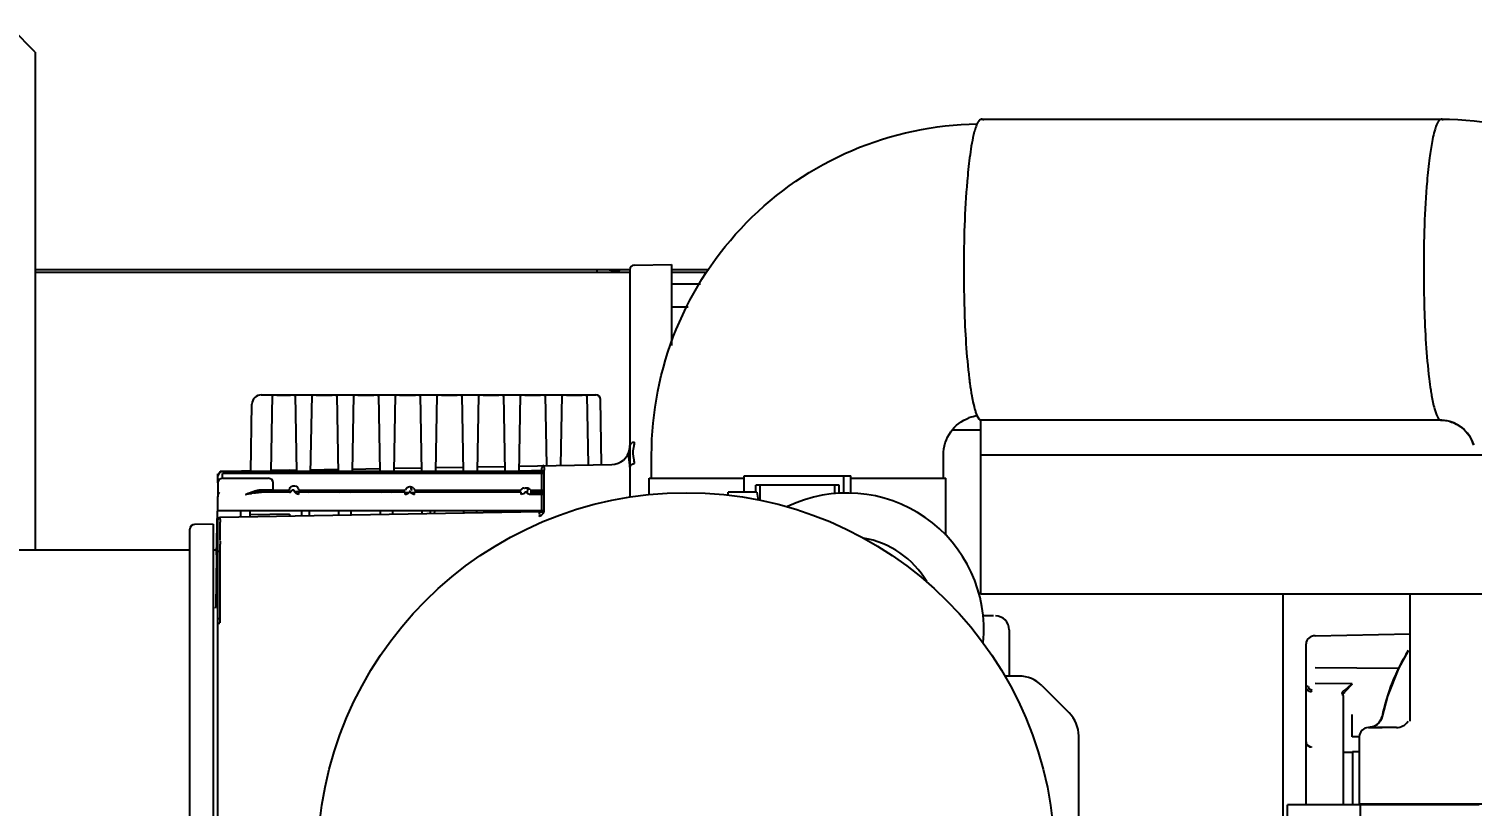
# Model space of a CAD drawing. Header units: millimetres. Extents: x 9130 to 9550, y -18883 to -17651.
# Drawn here: x 9350.471 to 9353.588, y -18043.924 to -18042.246 of the extents above; entities that cross this region are included whole.
import ezdxf

# ---------------------------------------------------------------- set-up
doc = ezdxf.new("R2010")
doc.units = ezdxf.units.MM
for name, color, linetype in [('3551370_DKREDXF_CONTINUOUS_LINE', 7, 'Continuous'), ('3570567_DXF_CONTINUOUS_LINE', 7, 'Continuous'), ('3570568_DXF_CONTINUOUS_LINE', 7, 'Continuous'), ('3570569_DXF_CONTINUOUS_LINE', 7, 'Continuous'), ('3650520_DXF_CONTINUOUS_LINE', 7, 'Continuous'), ('3884027_DKREDXF_CONTINUOUS_LINE', 7, 'Continuous')]:
    doc.layers.add(name, color=color, linetype=linetype)
doc.styles.add('KOTE ZA MONNTAZU', font='simplex.shx', dxfattribs={"width": 0.7, "oblique": 8, "height": 3})
doc.dimstyles.new('KOTE ZA MONTAZU u cm', dxfattribs={"dimscale": 0, "dimtxt": 1.5, "dimasz": 1.5, "dimexe": 0.8, "dimexo": 0.1, "dimgap": 1, "dimtad": 1, "dimdec": 1, "dimlfac": 10, "dimzin": 12, "dimdsep": 46, "dimtxsty": 'KOTE ZA MONNTAZU', "dimcen": 1.5, "dimclrt": 1, "dimadec": 0, "dimazin": 0, "dimtfac": 1, "dimtdec": 1, "dimtmove": 0, "dimatfit": 3, "dimfxl": 1, "dimtolj": 2, "dimtzin": 0, "dimarcsym": 0})

# ---------------------------------------------------------------- blocks, each defined once
blk = doc.blocks.new('*D1102')
at = {"color": 0, "lineweight": -2, "transparency": 16777216}
for p, q in [((9345.4099, -18047.6265), (9345.4099, -18048.7074)), ((9359.4099, -18047.6265), (9359.4099, -18048.7074)), ((9346.0099, -18048.5074), (9358.8099, -18048.5074))]:
    blk.add_line(p, q, dxfattribs=at)
at = {"color": 0, "transparency": 16777216}
for points in [[(9346.0099, -18048.4074), (9346.0099, -18048.6074), (9345.4099, -18048.5074)], [(9358.8099, -18048.4074), (9358.8099, -18048.6074), (9359.4099, -18048.5074)]]:
    blk.add_solid(points, dxfattribs=at)
at = {"layer": 'Defpoints', "color": 0, "transparency": 16777216}
for p in [(9345.4099, -18047.5265), (9359.4099, -18047.5265), (9359.4099, -18048.5074)]:
    blk.add_point(p, dxfattribs=at)
at = {"color": 1, "transparency": 16777216, "insert": (9352.4099, -18047.7074), "char_height": 3, "width": 6.923188, "attachment_point": 5, "style": 'KOTE ZA MONNTAZU'}
blk.add_mtext('\\A2;{\\H0.4x;140 cm}', dxfattribs=at)

msp = doc.modelspace()

# ---------------------------------------------------------------- linework, layer by layer
at = {"layer": '3551370_DKREDXF_CONTINUOUS_LINE', "color": 6, "linetype": 'Continuous'}
for p, q in [((9351.7787, -18042.7563), (9351.8589, -18042.7549)), ((9351.8589, -18042.7549), (9351.8589, -18042.9297)), ((9351.7689, -18042.7663), (9351.7689, -18043.2572)), ((9350.9729, -18043.0365), (9351.6954, -18043.0365)), ((9351.0818, -18043.0369), (9351.0788, -18043.2063)), ((9351.136, -18043.0369), (9351.139, -18043.2063)), ((9351.1718, -18043.0369), (9351.1689, -18043.2015)), ((9351.2618, -18043.0369), (9351.2589, -18043.2015)), ((9351.3518, -18043.0369), (9351.3489, -18043.2015)), ((9351.406, -18043.0369), (9351.4089, -18043.2015)), ((9351.496, -18043.0369), (9351.4989, -18043.2015)), ((9351.5318, -18043.0369), (9351.5288, -18043.2063)), ((9351.586, -18043.0369), (9351.5887, -18043.1885)), ((9350.9504, -18043.2015), (9350.9529, -18043.0562)), ((9351.7079, -18043.187), (9351.7054, -18043.0463)), ((9350.93, -18043.2006), (9350.9502, -18043.2003)), ((9350.9939, -18043.1995), (9350.9939, -18043.1995)), ((9351.0338, -18043.1988), (9351.0488, -18043.1985)), ((9351.0788, -18043.198), (9351.1388, -18043.197)), ((9351.1688, -18043.1964), (9351.2288, -18043.1954)), ((9351.2588, -18043.1949), (9351.3188, -18043.1938)), ((9351.3488, -18043.1933), (9351.4087, -18043.1922)), ((9351.4387, -18043.1917), (9351.4987, -18043.1907)), ((9351.5292, -18043.1901), (9351.7296, -18043.1866)), ((9350.8793, -18043.2263), (9350.8782, -18043.2872)), ((9350.884, -18043.2014), (9350.8895, -18043.2013)), ((9350.8895, -18043.2015), (9350.8849, -18043.2026)), ((9350.8893, -18043.2165), (9350.9886, -18043.2165)), ((9350.9988, -18043.2416), (9350.9985, -18043.2263)), ((9350.9496, -18043.2489), (9350.9495, -18043.2494)), ((9351.0339, -18043.2465), (9350.9732, -18043.2465)), ((9351.2839, -18043.2465), (9351.0539, -18043.2465)), ((9351.0781, -18043.2465), (9351.0782, -18043.2418)), ((9351.1397, -18043.2465), (9351.1396, -18043.2418)), ((9351.5339, -18043.2465), (9351.3039, -18043.2465)), ((9351.5281, -18043.2464), (9351.5282, -18043.2417)), ((9351.5738, -18043.289), (9350.884, -18043.3011)), ((9351.0339, -18043.2938), (9350.9487, -18043.2953)), ((9351.0339, -18043.2938), (9351.0339, -18043.2985)), ((9351.0772, -18043.2977), (9351.0774, -18043.2865)), ((9351.1406, -18043.2966), (9351.1404, -18043.2865)), ((9351.5274, -18043.2898), (9351.5274, -18043.2865)), ((9350.8691, -18043.3156), (9350.8287, -18043.3163)), ((9350.9487, -18043.2999), (9350.9487, -18043.3002)), ((9350.8189, -18046.2667), (9350.8189, -18043.3263)), ((9350.8189, -18043.3715), (9350.344, -18043.3715)), ((9350.8767, -18043.3715), (9350.8691, -18043.3715)), ((9350.8765, -18043.382), (9350.8746, -18043.4937)), ((9350.8789, -18045.9838), (9350.8789, -18043.5313))]:
    msp.add_line(p, q, dxfattribs=at)
at = {"layer": '3551370_DKREDXF_CONTINUOUS_LINE', "color": 7, "linetype": 'Continuous'}
for p, q in [((9350.9968, -18043.0369), (9350.9939, -18043.2015)), ((9351.0068, -18043.0367), (9351.036, -18043.0367)), ((9351.046, -18043.0369), (9351.0489, -18043.2015)), ((9351.0918, -18043.0367), (9351.126, -18043.0367)), ((9351.1818, -18043.0367), (9351.216, -18043.0367)), ((9351.226, -18043.0369), (9351.2289, -18043.2015)), ((9351.2718, -18043.0367), (9351.306, -18043.0367)), ((9351.316, -18043.0369), (9351.3189, -18043.2015)), ((9351.3618, -18043.0367), (9351.396, -18043.0367)), ((9351.4418, -18043.0369), (9351.4389, -18043.2015)), ((9351.4518, -18043.0367), (9351.486, -18043.0367)), ((9351.5418, -18043.0367), (9351.576, -18043.0367)), ((9351.6218, -18043.0369), (9351.6191, -18043.1885)), ((9351.6318, -18043.0367), (9351.666, -18043.0367)), ((9351.676, -18043.0369), (9351.6787, -18043.1875)), ((9351.0338, -18043.1988), (9350.9939, -18043.1995)), ((9351.4389, -18043.2017), (9351.4989, -18043.2007)), ((9351.5289, -18043.2002), (9351.5838, -18043.1992)), ((9351.5789, -18043.2849), (9351.5789, -18043.1942)), ((9351.5838, -18043.2849), (9351.5838, -18043.1992)), ((9350.8789, -18043.2114), (9350.8789, -18043.2066)), ((9350.8793, -18043.2263), (9350.8795, -18043.2113)), ((9350.8894, -18043.2165), (9350.8896, -18043.2062)), ((9351.5838, -18043.2015), (9350.8895, -18043.2015)), ((9351.5838, -18043.2063), (9350.8896, -18043.2062)), ((9351.1688, -18043.2063), (9351.1689, -18043.2015)), ((9351.229, -18043.2054), (9351.4089, -18043.2022)), ((9351.2588, -18043.2063), (9351.2589, -18043.2015)), ((9351.3488, -18043.2063), (9351.3489, -18043.2015)), ((9351.409, -18043.2063), (9351.4089, -18043.2015)), ((9351.499, -18043.2063), (9351.4989, -18043.2015)), ((9351.5488, -18043.2063), (9351.5489, -18043.2015)), ((9350.9496, -18043.2489), (9350.9496, -18043.2465)), ((9350.9509, -18043.2465), (9350.9732, -18043.2465)), ((9350.9694, -18043.245), (9350.9694, -18043.2416)), ((9351.0368, -18043.2455), (9350.9694, -18043.245)), ((9350.9706, -18043.2416), (9350.9988, -18043.2416)), ((9350.9988, -18043.2418), (9351.0339, -18043.2418)), ((9351.0683, -18043.2458), (9351.0449, -18043.2456)), ((9351.0539, -18043.2418), (9351.2839, -18043.2418)), ((9351.0539, -18043.2514), (9351.0539, -18043.2465)), ((9351.1681, -18043.2465), (9351.1682, -18043.2418)), ((9351.2297, -18043.2465), (9351.2296, -18043.2418)), ((9351.2581, -18043.2465), (9351.2582, -18043.2418)), ((9351.2839, -18043.2514), (9351.2839, -18043.2465)), ((9351.2915, -18043.2478), (9351.2839, -18043.2477)), ((9351.2943, -18043.2441), (9351.2935, -18043.2441)), ((9351.2936, -18043.2345), (9351.2944, -18043.2345)), ((9351.3039, -18043.2479), (9351.2964, -18043.2478)), ((9351.3039, -18043.2418), (9351.5339, -18043.2418)), ((9351.3039, -18043.2514), (9351.3039, -18043.2465)), ((9351.3197, -18043.2465), (9351.3196, -18043.2418)), ((9351.3481, -18043.2465), (9351.3482, -18043.2418)), ((9351.4097, -18043.2465), (9351.4096, -18043.2418)), ((9351.4382, -18043.2418), (9351.4381, -18043.2465)), ((9351.4997, -18043.2465), (9351.4996, -18043.2418)), ((9351.5339, -18043.2514), (9351.5339, -18043.2465)), ((9351.5452, -18043.2463), (9351.5426, -18043.2463)), ((9351.5427, -18043.2367), (9351.5453, -18043.2367)), ((9351.5481, -18043.2495), (9351.5483, -18043.2367)), ((9351.5539, -18043.2418), (9351.5838, -18043.2418)), ((9351.5539, -18043.2465), (9351.5838, -18043.2465)), ((9351.5838, -18043.2514), (9351.5539, -18043.2514)), ((9350.8765, -18043.382), (9350.8782, -18043.2872)), ((9351.5838, -18043.2865), (9350.8782, -18043.2865)), ((9350.9287, -18043.3003), (9350.9289, -18043.2865)), ((9350.9487, -18043.2999), (9350.9489, -18043.2865)), ((9351.0604, -18043.2975), (9351.0602, -18043.2856)), ((9351.1672, -18043.2961), (9351.1674, -18043.2865)), ((9351.2305, -18043.295), (9351.2304, -18043.2865)), ((9351.2573, -18043.2946), (9351.2574, -18043.2865)), ((9351.3205, -18043.2935), (9351.3204, -18043.2865)), ((9351.3376, -18043.2856), (9351.3375, -18043.2931)), ((9351.3473, -18043.293), (9351.3474, -18043.2865)), ((9351.4105, -18043.2919), (9351.4104, -18043.2865)), ((9351.4374, -18043.2865), (9351.4373, -18043.2914)), ((9351.5005, -18043.2903), (9351.5004, -18043.2865)), ((9351.5103, -18043.2896), (9351.5102, -18043.2856)), ((9351.5474, -18043.2895), (9351.5474, -18043.2865)), ((9351.5738, -18043.289), (9351.5839, -18043.2889)), ((9350.8691, -18043.3156), (9350.8691, -18046.2774)), ((9350.8789, -18043.5313), (9350.8789, -18043.3063)), ((9350.884, -18043.3505), (9350.884, -18043.3111)), ((9350.8789, -18043.382), (9350.8765, -18043.382)), ((9350.884, -18043.3978), (9350.884, -18043.3586)), ((9350.884, -18043.403), (9350.884, -18043.3978)), ((9350.884, -18043.4095), (9350.884, -18043.403)), ((9350.884, -18043.4174), (9350.884, -18043.4095)), ((9350.884, -18043.5215), (9350.884, -18043.4174)), ((9350.8745, -18043.4964), (9350.8746, -18043.4937)), ((9350.8789, -18043.4937), (9350.8746, -18043.4937)), ((9350.884, -18043.5287), (9350.884, -18043.5215))]:
    msp.add_line(p, q, dxfattribs=at)
at = {"layer": '3551370_DKREDXF_CONTINUOUS_LINE', "color": 6, "linetype": 'Continuous'}
msp.add_lwpolyline([(9350.8849, -18043.2026), (9350.881, -18043.2062), (9350.8795, -18043.2113)], dxfattribs=at)
for centre, radius, start, end in [((9351.7789, -18042.7663), 0.01, 91, 180.0019), ((9350.9729, -18043.0565), 0.02, 90, 179), ((9351.6954, -18043.0465), 0.01, 1, 90), ((9351.7289, -18043.1467), 0.04, 271, 350.1683), ((9350.8893, -18043.2265), 0.01, 89.9999, 179), ((9350.97, -18043.2215), 0.02, 90, 129.3101), ((9350.9886, -18043.2265), 0.01, 1, 90.0002), ((9351.0339, -18043.2415), 0.005, 270.0038, 357.1447), ((9351.0682, -18043.239), 0.01, 309.0172, 343.3339), ((9351.1496, -18043.239), 0.01, 196.6661, 230.9828), ((9351.1582, -18043.239), 0.01, 309.0172, 343.3339), ((9351.2396, -18043.239), 0.01, 196.6661, 230.9828), ((9351.2482, -18043.239), 0.01, 309.0172, 343.3339), ((9351.3296, -18043.239), 0.01, 196.6661, 230.9828), ((9351.4196, -18043.239), 0.01, 196.6661, 230.9828), ((9351.4282, -18043.239), 0.01, 309.0172, 343.3339), ((9351.5182, -18043.239), 0.01, 309.0172, 343.3339), ((9350.8289, -18043.3263), 0.01, 91, 180)]:
    msp.add_arc(centre, radius, start, end, dxfattribs=at)
at = {"layer": '3551370_DKREDXF_CONTINUOUS_LINE', "color": 7, "linetype": 'Continuous'}
for centre, radius, start, end in [((9351.7791, -18043.1507), 0.0122, 100.776, 111.2045), ((9351.7282, -18043.1385), 0.0505, 355.0841, 359.9992), ((9351.7289, -18043.1467), 0.04, 350.1683, 0.0002), ((9351.7789, -18043.1502), 0.0117, 111.1498, 119.6027), ((9351.7282, -18043.1385), 0.0505, 350.2164, 355.0807), ((9351.5839, -18043.1942), 0.005, 91, 180), ((9352.4904, -18043.1909), 0.9066, 180.1517, 180.5231), ((9350.8895, -18043.2115), 0.01, 90, 179), ((9351.1097, -18043.2026), 0.2257, 179.8309, 180.204), ((9351.6689, -18043.2017), 0.6351, 179.9765, 180.4132), ((9350.8949, -18043.2566), 0.0162, 165.3773, 179.0123), ((9351.0012, -18043.526), 0.2814, 98.9934, 100.1017), ((9350.9733, -18043.3061), 0.0596, 90.0444, 92.4532), ((9351.045, -18043.2422), 0.00893, 2.9452, 11.276), ((9351.2936, -18043.2445), 0.0101, 150.7856, 164.2159), ((9351.2943, -18043.2442), 0.005, 15.8448, 89.5), ((9351.2939, -18043.2448), 0.0105, 41.8307, 53.2193), ((9350.8841, -18043.3063), 0.0052, 91, 180), ((9351.7551, -18043.3028), 0.8711, 180.1578, 180.5441), ((9351.1883, -18043.356), 0.3043, 179.2754, 179.4519), ((9351.1998, -18043.3558), 0.3158, 179.5118, 180.5093)]:
    msp.add_arc(centre, radius, start, end, dxfattribs=at)
for points, knots in [([(9350.9968, -18043.0369), (9350.9968, -18043.0366), (9350.9983, -18043.0371), (9351.0009, -18043.0364), (9351.0044, -18043.0367), (9351.0068, -18043.0367)], [0, 0, 0, 0, 0.076881, 0.292897, 1, 1, 1, 1]), ([(9351.036, -18043.0367), (9351.0384, -18043.0367), (9351.0419, -18043.0364), (9351.0445, -18043.0371), (9351.046, -18043.0366), (9351.046, -18043.0369)], [0, 0, 0, 0, 0.707103, 0.923119, 1, 1, 1, 1]), ([(9351.0818, -18043.0369), (9351.0818, -18043.0366), (9351.0833, -18043.0371), (9351.0859, -18043.0364), (9351.0894, -18043.0367), (9351.0918, -18043.0367)], [0, 0, 0, 0, 0.076881, 0.292897, 1, 1, 1, 1]), ([(9351.126, -18043.0367), (9351.1284, -18043.0367), (9351.1319, -18043.0364), (9351.1345, -18043.0371), (9351.136, -18043.0366), (9351.136, -18043.0369)], [0, 0, 0, 0, 0.707103, 0.923119, 1, 1, 1, 1]), ([(9351.1718, -18043.0369), (9351.1718, -18043.0366), (9351.1733, -18043.0371), (9351.1759, -18043.0364), (9351.1794, -18043.0367), (9351.1818, -18043.0367)], [0, 0, 0, 0, 0.076881, 0.292897, 1, 1, 1, 1]), ([(9351.216, -18043.0367), (9351.2184, -18043.0367), (9351.2219, -18043.0364), (9351.2245, -18043.0371), (9351.226, -18043.0366), (9351.226, -18043.0369)], [0, 0, 0, 0, 0.707103, 0.923119, 1, 1, 1, 1]), ([(9351.2618, -18043.0369), (9351.2618, -18043.0366), (9351.2633, -18043.0371), (9351.2659, -18043.0364), (9351.2694, -18043.0367), (9351.2718, -18043.0367)], [0, 0, 0, 0, 0.076881, 0.292897, 1, 1, 1, 1]), ([(9351.306, -18043.0367), (9351.3084, -18043.0367), (9351.3119, -18043.0364), (9351.3145, -18043.0371), (9351.316, -18043.0366), (9351.316, -18043.0369)], [0, 0, 0, 0, 0.707102, 0.923118, 1, 1, 1, 1]), ([(9351.3518, -18043.0369), (9351.3518, -18043.0366), (9351.3533, -18043.0371), (9351.3559, -18043.0364), (9351.3594, -18043.0367), (9351.3618, -18043.0367)], [0, 0, 0, 0, 0.076881, 0.292897, 1, 1, 1, 1]), ([(9351.396, -18043.0367), (9351.3984, -18043.0367), (9351.4019, -18043.0364), (9351.4045, -18043.0371), (9351.406, -18043.0366), (9351.406, -18043.0369)], [0, 0, 0, 0, 0.707103, 0.923119, 1, 1, 1, 1]), ([(9351.4418, -18043.0369), (9351.4418, -18043.0366), (9351.4433, -18043.0371), (9351.4459, -18043.0364), (9351.4494, -18043.0367), (9351.4518, -18043.0367)], [0, 0, 0, 0, 0.076881, 0.292897, 1, 1, 1, 1]), ([(9351.486, -18043.0367), (9351.4884, -18043.0367), (9351.4919, -18043.0364), (9351.4945, -18043.0371), (9351.496, -18043.0366), (9351.496, -18043.0369)], [0, 0, 0, 0, 0.707103, 0.923119, 1, 1, 1, 1]), ([(9351.5318, -18043.0369), (9351.5318, -18043.0366), (9351.5333, -18043.0371), (9351.5359, -18043.0364), (9351.5394, -18043.0367), (9351.5418, -18043.0367)], [0, 0, 0, 0, 0.076881, 0.292897, 1, 1, 1, 1]), ([(9351.576, -18043.0367), (9351.5784, -18043.0367), (9351.5819, -18043.0364), (9351.5845, -18043.0371), (9351.586, -18043.0366), (9351.586, -18043.0369)], [0, 0, 0, 0, 0.707103, 0.923119, 1, 1, 1, 1]), ([(9351.6218, -18043.0369), (9351.6218, -18043.0366), (9351.6233, -18043.0371), (9351.6259, -18043.0364), (9351.6294, -18043.0367), (9351.6318, -18043.0367)], [0, 0, 0, 0, 0.076881, 0.292897, 1, 1, 1, 1]), ([(9351.666, -18043.0367), (9351.6684, -18043.0367), (9351.6719, -18043.0364), (9351.6745, -18043.0371), (9351.676, -18043.0366), (9351.676, -18043.0369)], [0, 0, 0, 0, 0.707103, 0.923119, 1, 1, 1, 1]), ([(9351.7768, -18043.1387), (9351.7771, -18043.1387), (9351.7778, -18043.1386), (9351.7784, -18043.1385), (9351.7787, -18043.1385)], [0, 0, 0, 0, 0.502006, 1, 1, 1, 1]), ([(9351.7679, -18043.156), (9351.7679, -18043.1556), (9351.7681, -18043.1547), (9351.7682, -18043.1539), (9351.7683, -18043.1535)], [0, 0, 0, 0, 0.502344, 1, 1, 1, 1]), ([(9351.7689, -18043.1467), (9351.7689, -18043.1462), (9351.769, -18043.1454), (9351.7692, -18043.1446), (9351.7694, -18043.1442)], [0, 0, 0, 0, 0.494892, 1, 1, 1, 1]), ([(9351.7768, -18043.1531), (9351.7769, -18043.1526), (9351.7771, -18043.1517), (9351.7773, -18043.1507), (9351.7774, -18043.1502)], [0, 0, 0, 0, 0.500276, 1, 1, 1, 1]), ([(9351.7774, -18043.1502), (9351.7775, -18043.1497), (9351.7777, -18043.1486), (9351.7779, -18043.1476), (9351.778, -18043.1471)], [0, 0, 0, 0, 0.50083, 1, 1, 1, 1]), ([(9351.0338, -18043.1993), (9351.0338, -18043.1992), (9351.0339, -18043.1991), (9351.0338, -18043.1988), (9351.0338, -18043.1988)], [0, 0, 0, 0, 0.741927, 1, 1, 1, 1]), ([(9351.0338, -18043.2014), (9351.0338, -18043.201), (9351.0338, -18043.2003), (9351.0338, -18043.1996), (9351.0338, -18043.1993)], [0, 0, 0, 0, 0.585574, 1, 1, 1, 1]), ([(9351.5838, -18043.1897), (9351.5838, -18043.1896), (9351.5839, -18043.1895), (9351.5838, -18043.1892), (9351.5838, -18043.1892)], [0, 0, 0, 0, 0.741927, 1, 1, 1, 1]), ([(9351.5838, -18043.1933), (9351.5838, -18043.1926), (9351.5838, -18043.1914), (9351.5838, -18043.1902), (9351.5838, -18043.1897)], [0, 0, 0, 0, 0.602906, 1, 1, 1, 1]), ([(9351.7689, -18043.1926), (9351.7689, -18043.1922), (9351.769, -18043.1914), (9351.7692, -18043.1906), (9351.7694, -18043.1902)], [0, 0, 0, 0, 0.494398, 1, 1, 1, 1]), ([(9351.773, -18043.1863), (9351.7734, -18043.1861), (9351.7743, -18043.1856), (9351.7752, -18043.1853), (9351.7757, -18043.1852)], [0, 0, 0, 0, 0.495156, 1, 1, 1, 1]), ([(9351.7757, -18043.1852), (9351.7762, -18043.185), (9351.7772, -18043.1848), (9351.7782, -18043.1847), (9351.7787, -18043.1847)], [0, 0, 0, 0, 0.501875, 1, 1, 1, 1]), ([(9350.8797, -18043.2104), (9350.8797, -18043.2103), (9350.8798, -18043.2101), (9350.8799, -18043.21), (9350.8799, -18043.2099)], [0, 0, 0, 0, 0.4934, 1, 1, 1, 1]), ([(9350.8799, -18043.2099), (9350.88, -18043.2097), (9350.8803, -18043.2093), (9350.8806, -18043.209), (9350.8808, -18043.2088)], [0, 0, 0, 0, 0.479947, 1, 1, 1, 1]), ([(9350.884, -18043.2019), (9350.884, -18043.2018), (9350.8841, -18043.2017), (9350.884, -18043.2014), (9350.884, -18043.2014)], [0, 0, 0, 0, 0.742711, 1, 1, 1, 1]), ([(9350.9677, -18043.2418), (9350.9682, -18043.2417), (9350.9691, -18043.2416), (9350.9701, -18043.2416), (9350.9706, -18043.2416)], [0, 0, 0, 0, 0.504532, 1, 1, 1, 1]), ([(9351.0339, -18043.2418), (9351.0339, -18043.2413), (9351.034, -18043.2405), (9351.0342, -18043.2397), (9351.0344, -18043.2393)], [0, 0, 0, 0, 0.498334, 1, 1, 1, 1]), ([(9351.0439, -18043.2419), (9351.0428, -18043.2419), (9351.0421, -18043.2418), (9351.0391, -18043.2417), (9351.04, -18043.2418), (9351.0402, -18043.2418)], [0, 0, 0, 0, 0.698642, 0.87824, 1, 1, 1, 1]), ([(9351.2922, -18043.247), (9351.2919, -18043.2475), (9351.2912, -18043.2483), (9351.2904, -18043.2491), (9351.2899, -18043.2494)], [0, 0, 0, 0, 0.499758, 1, 1, 1, 1]), ([(9351.2935, -18043.2441), (9351.2934, -18043.2446), (9351.293, -18043.2457), (9351.2925, -18043.2466), (9351.2922, -18043.247)], [0, 0, 0, 0, 0.49741, 1, 1, 1, 1]), ([(9351.3017, -18043.2378), (9351.302, -18043.2382), (9351.3026, -18043.2389), (9351.3031, -18043.2397), (9351.3033, -18043.2401)], [0, 0, 0, 0, 0.501933, 1, 1, 1, 1]), ([(9351.3033, -18043.2401), (9351.3034, -18043.2404), (9351.3036, -18043.2409), (9351.3038, -18043.2415), (9351.3039, -18043.2418)], [0, 0, 0, 0, 0.502489, 1, 1, 1, 1]), ([(9351.5339, -18043.2418), (9351.5342, -18043.2412), (9351.5348, -18043.2402), (9351.5356, -18043.2393), (9351.536, -18043.2389)], [0, 0, 0, 0, 0.490877, 1, 1, 1, 1]), ([(9351.536, -18043.2389), (9351.5362, -18043.2386), (9351.5367, -18043.2381), (9351.5373, -18043.2378), (9351.5376, -18043.2376)], [0, 0, 0, 0, 0.511006, 1, 1, 1, 1]), ([(9351.5376, -18043.2376), (9351.5379, -18043.2375), (9351.5384, -18043.2373), (9351.5389, -18043.2373), (9351.5392, -18043.2373)], [0, 0, 0, 0, 0.500375, 1, 1, 1, 1]), ([(9351.5392, -18043.2373), (9351.5396, -18043.2373), (9351.5405, -18043.2374), (9351.5412, -18043.2379), (9351.5416, -18043.2382)], [0, 0, 0, 0, 0.45653, 1, 1, 1, 1]), ([(9351.5475, -18043.2491), (9351.547, -18043.2487), (9351.5462, -18043.2479), (9351.5455, -18043.2469), (9351.5452, -18043.2463)], [0, 0, 0, 0, 0.501906, 1, 1, 1, 1]), ([(9351.5453, -18043.2367), (9351.5458, -18043.2367), (9351.5468, -18043.2367), (9351.5478, -18043.2369), (9351.5483, -18043.237)], [0, 0, 0, 0, 0.489663, 1, 1, 1, 1]), ([(9351.5483, -18043.237), (9351.549, -18043.2371), (9351.5503, -18043.2376), (9351.5514, -18043.2385), (9351.5517, -18043.2391)], [0, 0, 0, 0, 0.518681, 1, 1, 1, 1]), ([(9351.5517, -18043.2391), (9351.5518, -18043.2393), (9351.552, -18043.2396), (9351.5521, -18043.2401), (9351.5521, -18043.2403)], [0, 0, 0, 0, 0.482739, 1, 1, 1, 1]), ([(9351.5521, -18043.2403), (9351.5521, -18043.2405), (9351.5521, -18043.2409), (9351.5521, -18043.2413), (9351.5521, -18043.2415)], [0, 0, 0, 0, 0.475792, 1, 1, 1, 1]), ([(9351.574, -18043.299), (9351.574, -18043.2967), (9351.5745, -18043.2931), (9351.5737, -18043.2906), (9351.5742, -18043.289), (9351.574, -18043.289)], [0, 0, 0, 0, 0.70728, 0.923745, 1, 1, 1, 1]), ([(9350.884, -18043.3016), (9350.884, -18043.3015), (9350.884, -18043.3014), (9350.884, -18043.3011), (9350.884, -18043.3011)], [0, 0, 0, 0, 0.742286, 1, 1, 1, 1]), ([(9350.884, -18043.3052), (9350.884, -18043.3045), (9350.884, -18043.3033), (9350.884, -18043.3021), (9350.884, -18043.3016)], [0, 0, 0, 0, 0.602831, 1, 1, 1, 1]), ([(9350.882, -18043.3732), (9350.8823, -18043.3732), (9350.8828, -18043.3733), (9350.8832, -18043.3735), (9350.8834, -18043.3736)], [0, 0, 0, 0, 0.467266, 1, 1, 1, 1]), ([(9350.8789, -18043.5313), (9350.8789, -18043.5301), (9350.8811, -18043.5286), (9350.8829, -18043.5289), (9350.8834, -18043.5291)], [0, 0, 0, 0, 0.660097, 1, 1, 1, 1]), ([(9350.8822, -18043.5182), (9350.8824, -18043.5182), (9350.8828, -18043.5183), (9350.8832, -18043.5185), (9350.8834, -18043.5186)], [0, 0, 0, 0, 0.469472, 1, 1, 1, 1])]:
    msp.add_open_spline(points, degree=3, knots=knots, dxfattribs=at)
for points in [[(9351.7667, -18043.1694), (9351.7665, -18043.1649), (9351.767, -18043.1604), (9351.7679, -18043.156)], [(9351.7679, -18043.1809), (9351.7673, -18043.1771), (9351.7668, -18043.1732), (9351.7667, -18043.1694)], [(9351.7694, -18043.1442), (9351.77, -18043.1424), (9351.7715, -18043.141), (9351.7731, -18043.1401)], [(9351.7774, -18043.1738), (9351.7761, -18043.167), (9351.7756, -18043.1599), (9351.7768, -18043.1531)], [(9351.7689, -18043.1926), (9351.7689, -18043.1887), (9351.7684, -18043.1848), (9351.7679, -18043.1809)], [(9351.7694, -18043.1902), (9351.77, -18043.1886), (9351.7714, -18043.1872), (9351.773, -18043.1863)], [(9351.7787, -18043.1847), (9351.7787, -18043.1811), (9351.7781, -18043.1774), (9351.7774, -18043.1738)], [(9350.9698, -18043.2063), (9350.9699, -18043.2047), (9350.97, -18043.2031), (9350.9701, -18043.2015)], [(9351.0376, -18043.2345), (9351.0411, -18043.2316), (9351.0484, -18043.2322), (9351.0514, -18043.2357)], [(9350.8823, -18043.2465), (9350.8809, -18043.2483), (9350.8798, -18043.2504), (9350.8793, -18043.2525)], [(9350.9389, -18043.2514), (9350.9429, -18043.2497), (9350.9468, -18043.248), (9350.9509, -18043.2465)], [(9350.9389, -18043.2514), (9350.9432, -18043.2506), (9350.9475, -18043.2497), (9350.9519, -18043.249)], [(9350.9509, -18043.2465), (9350.9525, -18043.2459), (9350.9541, -18043.2453), (9350.9558, -18043.2447)], [(9350.9558, -18043.2447), (9350.9597, -18043.2434), (9350.9636, -18043.2422), (9350.9677, -18043.2418)], [(9350.9572, -18043.2481), (9350.9602, -18043.2476), (9350.9633, -18043.2472), (9350.9663, -18043.2469)], [(9350.9663, -18043.2469), (9350.9678, -18043.2467), (9350.9692, -18043.2466), (9350.9707, -18043.2466)], [(9351.0344, -18043.2393), (9351.0349, -18043.2375), (9351.0361, -18043.2357), (9351.0376, -18043.2345)], [(9351.0482, -18043.2496), (9351.0458, -18043.2479), (9351.0441, -18043.2448), (9351.0439, -18043.2419)], [(9351.0539, -18043.2514), (9351.0519, -18043.2514), (9351.0498, -18043.2508), (9351.0482, -18043.2496)], [(9351.0514, -18043.2357), (9351.0525, -18043.237), (9351.0534, -18043.2387), (9351.0537, -18043.2405)], [(9351.2899, -18043.2494), (9351.2882, -18043.2507), (9351.286, -18043.2514), (9351.2839, -18043.2514)], [(9351.2848, -18043.2396), (9351.2856, -18043.2382), (9351.2868, -18043.2369), (9351.2882, -18043.2361)], [(9351.2882, -18043.2361), (9351.2898, -18043.2351), (9351.2917, -18043.2345), (9351.2936, -18043.2345)], [(9351.2979, -18043.2494), (9351.2962, -18043.2481), (9351.2949, -18043.2462), (9351.2943, -18043.2441)], [(9351.2944, -18043.2345), (9351.2964, -18043.2345), (9351.2985, -18043.2352), (9351.3002, -18043.2364)], [(9351.3039, -18043.2514), (9351.3018, -18043.2514), (9351.2996, -18043.2507), (9351.2979, -18043.2494)], [(9351.5426, -18043.2463), (9351.541, -18043.2492), (9351.5373, -18043.2514), (9351.5339, -18043.2514)], [(9351.5539, -18043.2514), (9351.5516, -18043.2514), (9351.5492, -18043.2506), (9351.5475, -18043.2491)], [(9351.574, -18043.299), (9351.5763, -18043.2974), (9351.5787, -18043.2956), (9351.5806, -18043.2934)], [(9351.5806, -18043.2934), (9351.5825, -18043.291), (9351.5838, -18043.288), (9351.5838, -18043.2849)], [(9350.8789, -18043.3771), (9350.8789, -18043.3754), (9350.8804, -18043.3733), (9350.882, -18043.3732)], [(9350.8789, -18043.5221), (9350.8789, -18043.5204), (9350.8805, -18043.5181), (9350.8822, -18043.5182)], [(9350.8789, -18043.5227), (9350.8789, -18043.521), (9350.8804, -18043.5186), (9350.8822, -18043.5187)]]:
    msp.add_open_spline(points, degree=3, dxfattribs=at)
at = {"layer": '3570567_DXF_CONTINUOUS_LINE', "color": 7, "linetype": 'Continuous'}
for p, q in [((9350.4849, -18042.7715), (9351.7689, -18042.7715)), ((9351.8589, -18042.7715), (9351.9347, -18042.7715))]:
    msp.add_line(p, q, dxfattribs=at)
at = {"layer": '3570568_DXF_CONTINUOUS_LINE', "color": 3, "linetype": 'Continuous'}
for p, q in [((9351.6984, -18042.7715), (9351.6984, -18042.7673)), ((9351.7244, -18042.7665), (9351.7414, -18042.77))]:
    msp.add_line(p, q, dxfattribs=at)
msp.add_arc((9351.7424, -18042.7651), 0.005, 258.3956, 342.2745, dxfattribs=at)
at = {"layer": '3570569_DXF_CONTINUOUS_LINE', "color": 7, "linetype": 'Continuous'}
for p, q in [((9351.7689, -18042.7665), (9350.4849, -18042.7665)), ((9351.938, -18042.7665), (9351.8589, -18042.7665))]:
    msp.add_line(p, q, dxfattribs=at)
at = {"layer": '3650520_DXF_CONTINUOUS_LINE', "color": 7, "linetype": 'Continuous'}
for q in [(9350.4349, -18042.2465), (9350.4849, -18043.3715)]:
    msp.add_line((9350.4849, -18042.2965), q, dxfattribs=at)
at = {"layer": '3884027_DKREDXF_CONTINUOUS_LINE', "color": 6, "linetype": 'Continuous'}
for p, q in [((9352.528, -18042.4415), (9353.5211, -18042.4415)), ((9351.8589, -18042.7965), (9351.9214, -18042.7965)), ((9351.8589, -18042.8464), (9351.8947, -18042.8464)), ((9352.5268, -18043.4665), (9352.5268, -18043.0913)), ((9352.4663, -18043.1118), (9352.5268, -18043.1118)), ((9351.8158, -18043.2165), (9351.8158, -18043.1665)), ((9352.4458, -18043.2165), (9352.4458, -18043.1665)), ((9351.8108, -18043.2526), (9351.8108, -18043.2165)), ((9352.0158, -18043.2115), (9352.2458, -18043.2115)), ((9352.0158, -18043.2465), (9352.0158, -18043.2115)), ((9352.0408, -18043.2465), (9352.0408, -18043.2315)), ((9352.0504, -18043.2648), (9352.0504, -18043.2315)), ((9352.2112, -18043.2508), (9352.2112, -18043.2315)), ((9352.2208, -18043.2499), (9352.2208, -18043.2315)), ((9352.2309, -18043.2482), (9352.2309, -18043.2115)), ((9352.2458, -18043.2482), (9352.2458, -18043.2115)), ((9352.4508, -18043.3395), (9352.4508, -18043.2165)), ((9351.9808, -18043.2538), (9351.9808, -18043.2465)), ((9353.1789, -18043.4665), (9353.1789, -18044.0989)), ((9353.4539, -18043.7406), (9353.4539, -18043.4665)), ((9352.5541, -18043.5135), (9352.5304, -18043.5135)), ((9352.588, -18043.5435), (9352.588, -18043.6435)), ((9353.2289, -18043.7856), (9353.2289, -18043.5734)), ((9353.2487, -18043.5562), (9353.4539, -18043.5519)), ((9353.4494, -18043.5885), (9353.4284, -18043.6268)), ((9353.4284, -18043.6268), (9353.2487, -18043.6256)), ((9353.4284, -18043.6268), (9353.4045, -18043.6866)), ((9352.6091, -18043.6435), (9352.5803, -18043.6435)), ((9352.6586, -18043.664), (9352.7175, -18043.723)), ((9353.3286, -18043.6602), (9353.2486, -18043.6594)), ((9353.3089, -18043.6855), (9353.3089, -18043.9215)), ((9353.4045, -18043.6866), (9353.393, -18043.7306)), ((9353.393, -18043.7306), (9353.3919, -18043.7346)), ((9353.3638, -18043.7545), (9353.3829, -18043.7545)), ((9353.4239, -18043.7545), (9353.3833, -18043.7545)), ((9353.3919, -18043.7346), (9353.3856, -18043.7449)), ((9352.738, -18044.4435), (9352.738, -18043.7725)), ((9353.2289, -18043.7959), (9353.2289, -18043.7874)), ((9353.3439, -18043.7748), (9353.3287, -18043.7747)), ((9353.3439, -18043.7745), (9353.3439, -18043.9195)), ((9353.2289, -18043.7971), (9353.2289, -18043.7959)), ((9353.3289, -18043.8081), (9353.3089, -18043.8081)), ((9353.3289, -18043.8061), (9353.3439, -18043.8061)), ((9353.2289, -18043.9215), (9353.2289, -18043.8285)), ((9353.1889, -18044.7419), (9353.1889, -18043.9215)), ((9353.4772, -18043.9215), (9353.1889, -18043.9215)), ((9353.3557, -18043.9195), (9353.3439, -18043.9195)), ((9353.346, -18043.9215), (9353.346, -18044.2065)), ((9353.73, -18043.9195), (9353.3697, -18043.9195))]:
    msp.add_line(p, q, dxfattribs=at)
at = {"layer": '3884027_DKREDXF_CONTINUOUS_LINE', "color": 7, "linetype": 'Continuous'}
for p, q in [((9353.5223, -18043.0913), (9352.5268, -18043.0913)), ((9354.2433, -18043.1665), (9352.5268, -18043.1665)), ((9351.8108, -18043.2165), (9352.0158, -18043.2165)), ((9352.2208, -18043.2315), (9352.0408, -18043.2315)), ((9352.2458, -18043.2165), (9352.4508, -18043.2165)), ((9352.0431, -18043.2465), (9351.9808, -18043.2465)), ((9354.2433, -18043.4665), (9352.5268, -18043.4665)), ((9353.2414, -18043.6752), (9353.2422, -18043.6744)), ((9353.3085, -18043.6842), (9353.3089, -18043.6855)), ((9353.2289, -18043.7874), (9353.2289, -18043.7856)), ((9353.3289, -18043.8061), (9353.3289, -18043.9215)), ((9353.3697, -18043.9195), (9353.3557, -18043.9195)), ((9353.6029, -18043.9215), (9353.4772, -18043.9215))]:
    msp.add_line(p, q, dxfattribs=at)
for points in [[(9353.2407, -18043.6773), (9353.2409, -18043.6762), (9353.2414, -18043.6752)], [(9353.306, -18043.6829), (9353.3074, -18043.6833), (9353.3085, -18043.6842)], [(9353.2407, -18043.7959), (9353.2407, -18043.7963), (9353.2407, -18043.7967), (9353.2406, -18043.7971)]]:
    msp.add_lwpolyline(points, dxfattribs=at)
at = {"layer": '3884027_DKREDXF_CONTINUOUS_LINE', "color": 6, "linetype": 'Continuous'}
for points in [[(9353.393, -18043.7306), (9353.3929, -18043.7311), (9353.3921, -18043.7338)], [(9353.3856, -18043.7449), (9353.3756, -18043.752), (9353.3638, -18043.7545)], [(9353.3675, -18043.7542), (9353.3659, -18043.7544), (9353.3645, -18043.7545), (9353.364, -18043.7545)], [(9353.3713, -18043.7535), (9353.3693, -18043.7539), (9353.3675, -18043.7542)], [(9353.3773, -18043.7512), (9353.3753, -18043.7521), (9353.3732, -18043.7529), (9353.3713, -18043.7535)], [(9353.3814, -18043.7487), (9353.3794, -18043.75), (9353.3773, -18043.7512)], [(9353.3869, -18043.7434), (9353.3852, -18043.7453), (9353.3833, -18043.7471), (9353.3814, -18043.7487)], [(9353.3921, -18043.7338), (9353.3911, -18043.7364), (9353.3899, -18043.7389), (9353.3885, -18043.7412), (9353.3869, -18043.7434)]]:
    msp.add_lwpolyline(points, dxfattribs=at)
msp.add_circle((9351.8905, -18044.0435), 0.796, dxfattribs=at)
at = {"layer": '3884027_DKREDXF_CONTINUOUS_LINE', "color": 7, "linetype": 'Continuous'}
for centre, radius, start, end in [((9354.218, -18042.6188), 0.7285, 171.1579, 172.5826), ((9355.2463, -18042.7665), 2.7564, 179.9993, 180.513), ((9356.2393, -18042.7665), 2.7564, 179.9993, 180.513), ((9354.2579, -18042.9084), 0.7689, 186.9513, 188.7899), ((9353.5199, -18043.1646), 0.0732, 88.1839, 89.9987), ((9353.5198, -18043.1659), 0.0745, 79.1075, 88.1651), ((9353.5198, -18043.1659), 0.0746, 74.9374, 79.1152), ((9352.238, -18043.5435), 0.2013, 31.1256, 79.889), ((9353.2391, -18043.6664), 0.0103, 205.5167, 218.4342), ((9353.2392, -18043.6663), 0.0104, 218.4024, 228.7841), ((9353.3636, -18043.7245), 0.03, 341.5075, 348.326), ((9353.3636, -18043.7248), 0.0297, 270.3619, 276.4582), ((9353.3636, -18043.7248), 0.0296, 270.3592, 276.0096), ((9353.3635, -18043.7241), 0.0304, 276.0097, 286.9304), ((9353.3635, -18043.7241), 0.0304, 276.4535, 286.9303), ((9353.3637, -18043.7247), 0.0298, 286.918, 293.8473), ((9353.3636, -18043.7244), 0.0301, 293.9194, 309.8757), ((9353.3635, -18043.7244), 0.0301, 309.8902, 317.2225)]:
    msp.add_arc(centre, radius, start, end, dxfattribs=at)
at = {"layer": '3884027_DKREDXF_CONTINUOUS_LINE', "color": 6, "linetype": 'Continuous'}
for centre, radius, start, end in [((9352.5282, -18043.1622), 0.0807, 96.2486, 109.7238), ((9352.238, -18043.5435), 0.2953, 354.598, 115.7998), ((9352.558, -18043.5435), 0.03, 0, 90), ((9353.8239, -18043.8195), 0.44, 148.3276, 168.3387), ((9352.6091, -18043.7135), 0.07, 45, 90), ((9352.668, -18043.7725), 0.07, 0, 45), ((9353.3639, -18043.7745), 0.02, 90.3426, 180), ((9353.4239, -18043.7245), 0.03, 270, 326.9367)]:
    msp.add_arc(centre, radius, start, end, dxfattribs=at)
for centre, major_axis, ratio, start_param, end_param in [((9352.1308, -18043.2115), (0, -0.1559), 0.57735, 4.938845, 5.054931), ((9353.2489, -18043.5731), (-0.02, -0.001), 0.84492, -1.603009, -0.040939)]:
    msp.add_ellipse(centre, major_axis=major_axis, ratio=ratio, start_param=start_param, end_param=end_param, dxfattribs=at)
for points, knots in [([(9351.8158, -18043.1665), (9351.8158, -18043.0743), (9351.8521, -18042.8881), (9352.0079, -18042.6518), (9352.2413, -18042.4919), (9352.4268, -18042.4528), (9352.5188, -18042.4516)], [0, 0, 0, 0, 0.250253, 0.500355, 0.750248, 1, 1, 1, 1]), ([(9353.5211, -18042.4415), (9353.6151, -18042.4415), (9353.8053, -18042.4793), (9354.0453, -18042.6409), (9354.2058, -18042.8819), (9354.2433, -18043.0723), (9354.2433, -18043.1665)], [0, 0, 0, 0, 0.249751, 0.499647, 0.74975, 1, 1, 1, 1]), ([(9352.4458, -18043.1665), (9352.4458, -18043.1488), (9352.4566, -18043.1138), (9352.4856, -18043.0918), (9352.501, -18043.0862)], [0, 0, 0, 0, 0.518698, 1, 1, 1, 1]), ([(9353.3287, -18043.7747), (9353.3287, -18043.772), (9353.3285, -18043.7558), (9353.3285, -18043.7396), (9353.3286, -18043.7262)], [0, 0, 0, 0, 0.170039, 1, 1, 1, 1])]:
    msp.add_open_spline(points, degree=3, knots=knots, dxfattribs=at)
at = {"layer": '3884027_DKREDXF_CONTINUOUS_LINE', "color": 7, "linetype": 'Continuous'}
for points, knots in [([(9352.5205, -18042.4479), (9352.5199, -18042.4489), (9352.5174, -18042.4537), (9352.5156, -18042.4589), (9352.5144, -18042.463)], [0, 0, 0, 0, 0.204888, 1, 1, 1, 1]), ([(9352.528, -18042.4415), (9352.5258, -18042.4415), (9352.5228, -18042.4442), (9352.521, -18042.4469), (9352.5205, -18042.4479)], [0, 0, 0, 0, 0.666462, 1, 1, 1, 1]), ([(9352.5329, -18042.4441), (9352.5322, -18042.4434), (9352.5308, -18042.4421), (9352.5289, -18042.4415), (9352.528, -18042.4415)], [0, 0, 0, 0, 0.553846, 1, 1, 1, 1]), ([(9353.5135, -18042.4479), (9353.513, -18042.4489), (9353.5105, -18042.4537), (9353.5087, -18042.4589), (9353.5074, -18042.463)], [0, 0, 0, 0, 0.204888, 1, 1, 1, 1]), ([(9353.5211, -18042.4415), (9353.5188, -18042.4415), (9353.5159, -18042.4442), (9353.5141, -18042.4469), (9353.5135, -18042.4479)], [0, 0, 0, 0, 0.666462, 1, 1, 1, 1]), ([(9353.526, -18042.4441), (9353.5253, -18042.4434), (9353.5238, -18042.4421), (9353.5219, -18042.4415), (9353.5211, -18042.4415)], [0, 0, 0, 0, 0.553846, 1, 1, 1, 1]), ([(9352.5144, -18042.463), (9352.5131, -18042.4669), (9352.5078, -18042.4872), (9352.5047, -18042.508), (9352.5025, -18042.5247)], [0, 0, 0, 0, 0.1959, 1, 1, 1, 1]), ([(9353.5074, -18042.463), (9353.5065, -18042.4659), (9353.5026, -18042.4804), (9353.5, -18042.4951), (9353.4981, -18042.5068)], [0, 0, 0, 0, 0.205025, 1, 1, 1, 1]), ([(9352.5025, -18042.5247), (9352.5003, -18042.5415), (9352.4922, -18042.6219), (9352.4898, -18042.7027), (9352.4898, -18042.7665)], [0, 0, 0, 0, 0.209749, 1, 1, 1, 1]), ([(9353.4956, -18042.5247), (9353.4934, -18042.5415), (9353.4852, -18042.6219), (9353.4829, -18042.7027), (9353.4829, -18042.7665)], [0, 0, 0, 0, 0.209749, 1, 1, 1, 1]), ([(9352.4899, -18042.7912), (9352.4901, -18042.8107), (9352.4915, -18042.8809), (9352.4954, -18042.9512), (9352.5016, -18043.0015)], [0, 0, 0, 0, 0.278068, 1, 1, 1, 1]), ([(9353.483, -18042.7912), (9353.4832, -18042.8107), (9353.4846, -18042.8809), (9353.4885, -18042.9512), (9353.4947, -18043.0015)], [0, 0, 0, 0, 0.278068, 1, 1, 1, 1]), ([(9352.5016, -18043.0015), (9352.502, -18043.0048), (9352.5036, -18043.0171), (9352.5055, -18043.0295), (9352.5071, -18043.0384)], [0, 0, 0, 0, 0.270612, 1, 1, 1, 1]), ([(9352.5071, -18043.0384), (9352.5076, -18043.041), (9352.5093, -18043.0504), (9352.5114, -18043.0597), (9352.5133, -18043.0663)], [0, 0, 0, 0, 0.280187, 1, 1, 1, 1]), ([(9353.4981, -18043.0259), (9353.4987, -18043.0298), (9353.5009, -18043.0434), (9353.5037, -18043.0568), (9353.5063, -18043.0663)], [0, 0, 0, 0, 0.288249, 1, 1, 1, 1]), ([(9352.5133, -18043.0663), (9352.5139, -18043.0687), (9352.5163, -18043.0762), (9352.5191, -18043.0839), (9352.5225, -18043.088)], [0, 0, 0, 0, 0.321145, 1, 1, 1, 1]), ([(9353.5063, -18043.0663), (9353.508, -18043.0724), (9353.5108, -18043.0811), (9353.5167, -18043.0905), (9353.5199, -18043.0913)], [0, 0, 0, 0, 0.655239, 1, 1, 1, 1]), ([(9352.5225, -18043.088), (9352.5231, -18043.0888), (9352.5244, -18043.0902), (9352.5261, -18043.0911), (9352.5268, -18043.0913)], [0, 0, 0, 0, 0.556813, 1, 1, 1, 1]), ([(9353.2289, -18043.6669), (9353.2289, -18043.6665), (9353.23, -18043.6648), (9353.232, -18043.6651), (9353.2333, -18043.665)], [0, 0, 0, 0, 0.249884, 1, 1, 1, 1]), ([(9353.2348, -18043.6689), (9353.2347, -18043.6685), (9353.2345, -18043.6675), (9353.2347, -18043.6666), (9353.2349, -18043.6661)], [0, 0, 0, 0, 0.473353, 1, 1, 1, 1]), ([(9353.3286, -18043.6602), (9353.3238, -18043.6642), (9353.3176, -18043.6692), (9353.3113, -18043.6741), (9353.31, -18043.6751)], [0, 0, 0, 0, 0.78574, 1, 1, 1, 1]), ([(9353.3286, -18043.6602), (9353.3245, -18043.6649), (9353.3191, -18043.6707), (9353.3136, -18043.6763), (9353.3124, -18043.6776)], [0, 0, 0, 0, 0.78556, 1, 1, 1, 1]), ([(9353.2365, -18043.6714), (9353.2361, -18043.6711), (9353.2354, -18043.6703), (9353.2349, -18043.6694), (9353.2348, -18043.6689)], [0, 0, 0, 0, 0.51243, 1, 1, 1, 1]), ([(9353.2422, -18043.6744), (9353.2412, -18043.6741), (9353.2392, -18043.6733), (9353.2374, -18043.6722), (9353.2365, -18043.6714)], [0, 0, 0, 0, 0.487048, 1, 1, 1, 1]), ([(9353.31, -18043.6751), (9353.3091, -18043.6758), (9353.3076, -18043.6772), (9353.3065, -18043.6791), (9353.3064, -18043.6801)], [0, 0, 0, 0, 0.545994, 1, 1, 1, 1]), ([(9353.3064, -18043.6801), (9353.3064, -18043.6805), (9353.3067, -18043.6814), (9353.3072, -18043.6822), (9353.3076, -18043.6825)], [0, 0, 0, 0, 0.447268, 1, 1, 1, 1]), ([(9353.3089, -18043.6855), (9353.3089, -18043.6846), (9353.3089, -18043.6826), (9353.3098, -18043.6807), (9353.3105, -18043.68)], [0, 0, 0, 0, 0.487038, 1, 1, 1, 1]), ([(9353.3105, -18043.68), (9353.3109, -18043.6796), (9353.3117, -18043.679), (9353.3127, -18043.6785), (9353.3133, -18043.6783)], [0, 0, 0, 0, 0.451609, 1, 1, 1, 1]), ([(9353.236, -18043.795), (9353.2368, -18043.7953), (9353.2383, -18043.7957), (9353.2399, -18043.7959), (9353.2407, -18043.7959)], [0, 0, 0, 0, 0.501234, 1, 1, 1, 1]), ([(9353.2406, -18043.7971), (9353.2399, -18043.7971), (9353.2384, -18043.7969), (9353.237, -18043.7965), (9353.2363, -18043.7963)], [0, 0, 0, 0, 0.498304, 1, 1, 1, 1])]:
    msp.add_open_spline(points, degree=3, knots=knots, dxfattribs=at)
at = {"layer": '3884027_DKREDXF_CONTINUOUS_LINE', "color": 6, "linetype": 'Continuous'}
for points in [[(9353.5392, -18043.0939), (9353.5488, -18043.0965), (9353.5581, -18043.1013), (9353.5658, -18043.1076)], [(9353.5658, -18043.1076), (9353.5773, -18043.117), (9353.5861, -18043.1306), (9353.5903, -18043.1449)], [(9353.3829, -18043.7545), (9353.3865, -18043.7545), (9353.39, -18043.7545), (9353.3936, -18043.7545)], [(9353.2289, -18043.8285), (9353.2287, -18043.8181), (9353.2289, -18043.8076), (9353.2289, -18043.7971)]]:
    msp.add_open_spline(points, degree=3, dxfattribs=at)
at = {"layer": '3884027_DKREDXF_CONTINUOUS_LINE', "color": 7, "linetype": 'Continuous'}
for points in [[(9353.5909, -18043.1433), (9353.5836, -18043.1206), (9353.5622, -18043.1001), (9353.5392, -18043.0939)], [(9353.2407, -18043.6773), (9353.2377, -18043.6772), (9353.2346, -18043.6761), (9353.2323, -18043.6742)], [(9353.393, -18043.7306), (9353.3917, -18043.737), (9353.3879, -18043.7433), (9353.3828, -18043.7475)], [(9353.3828, -18043.7475), (9353.3798, -18043.7501), (9353.3762, -18043.752), (9353.3724, -18043.7532)], [(9353.3921, -18043.734), (9353.3907, -18043.738), (9353.3885, -18043.7418), (9353.3856, -18043.7449)], [(9353.2289, -18043.7856), (9353.2289, -18043.7895), (9353.2324, -18043.7936), (9353.236, -18043.795)], [(9353.2363, -18043.7963), (9353.2327, -18043.7949), (9353.2292, -18043.7912), (9353.2289, -18043.7874)]]:
    msp.add_open_spline(points, degree=3, dxfattribs=at)

# ---------------------------------------------------------------- dimensions: what is measured, and where the dimension line sits
at = {"color": 4}
dim = msp.add_linear_dim(base=(9359.4099, -18048.5074), p1=(9345.4099, -18047.5265), p2=(9359.4099, -18047.5265), text='{\\H0.4x;<>}', dimstyle='KOTE ZA MONTAZU u cm', override={"dimscale": 1, "dimasz": 0.6, "dimexe": 0.2, "dimgap": 0.2, "dimpost": ' cm'}, dxfattribs=at)
dim.commit()
dim.dimension.update_dxf_attribs({"geometry": '*D1102', "text_midpoint": (9352.4099, -18048.5074), "dimtype": 160})

doc.saveas('drawing.dxf')
